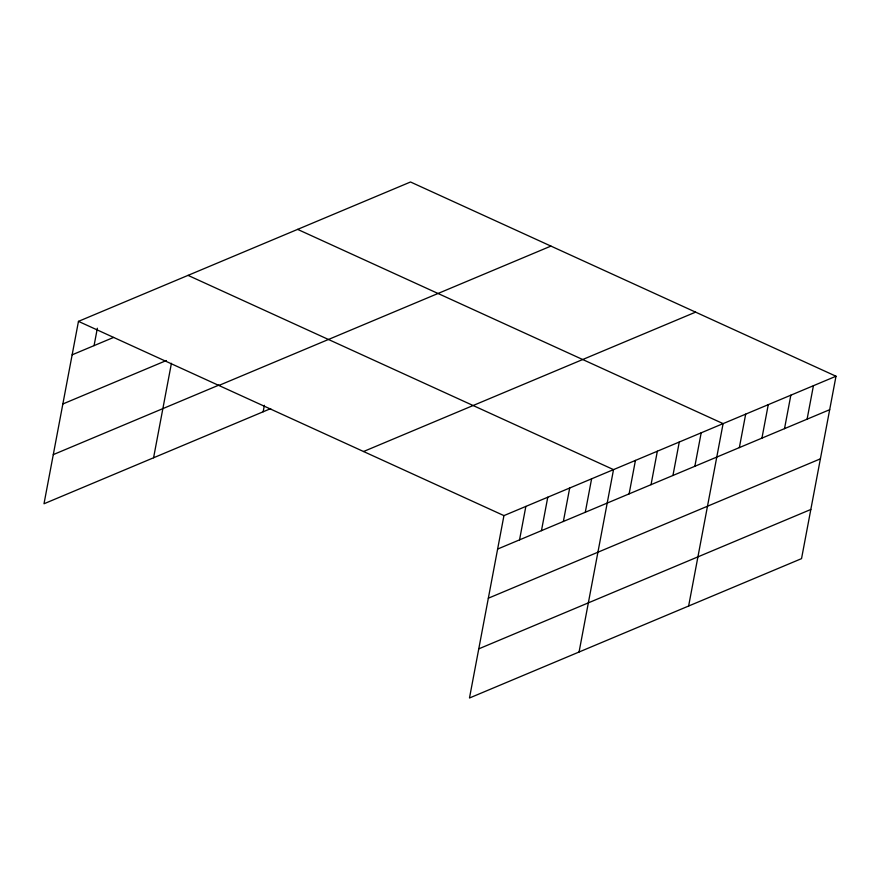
<?xml version="1.0" encoding="UTF-8"?>
<svg xmlns="http://www.w3.org/2000/svg" width="880" height="880" viewBox="0 0 880 880"><rect width="100%" height="100%" fill="white"/><g stroke="black" fill="none" stroke-linecap="round" stroke-linejoin="round"><path stroke-width="1.32" d="M836 376.233L503.943 515.614L469.48 698.005L801.537 558.635L836 376.233L410.52 181.995L78.463 321.365L44 503.767L270.688 408.617M94.061 345.631L97.35 328.229M153.582 457.765L171.424 363.308M263.153 411.774L264.385 405.306M519.541 539.869L525.855 506.418M541.453 530.673L547.778 497.211M563.365 521.477L569.69 488.015M585.288 512.27L591.602 478.819M579.062 652.014L613.525 469.623L188.045 275.374M629.112 493.878L635.437 460.416M651.035 484.682L657.349 451.22M672.947 475.475L679.272 442.024M694.859 466.279L701.184 432.828M688.633 606.012L723.096 423.621L297.627 229.383M739.354 447.601L745.679 414.15M761.937 438.13L768.262 404.668M784.52 428.648L790.845 395.197M807.103 419.166L813.417 385.715M72.138 354.827L113.542 337.447M62.854 403.975L166.342 360.536M53.284 454.619L218.878 385.11M218.867 385.473L550.924 246.092M363.539 451.517L695.596 312.136M497.618 549.065L829.675 409.695M488.334 598.213L820.391 458.843M478.764 648.857L810.821 509.476M78.463 321.365L503.943 515.614"/></g></svg>
